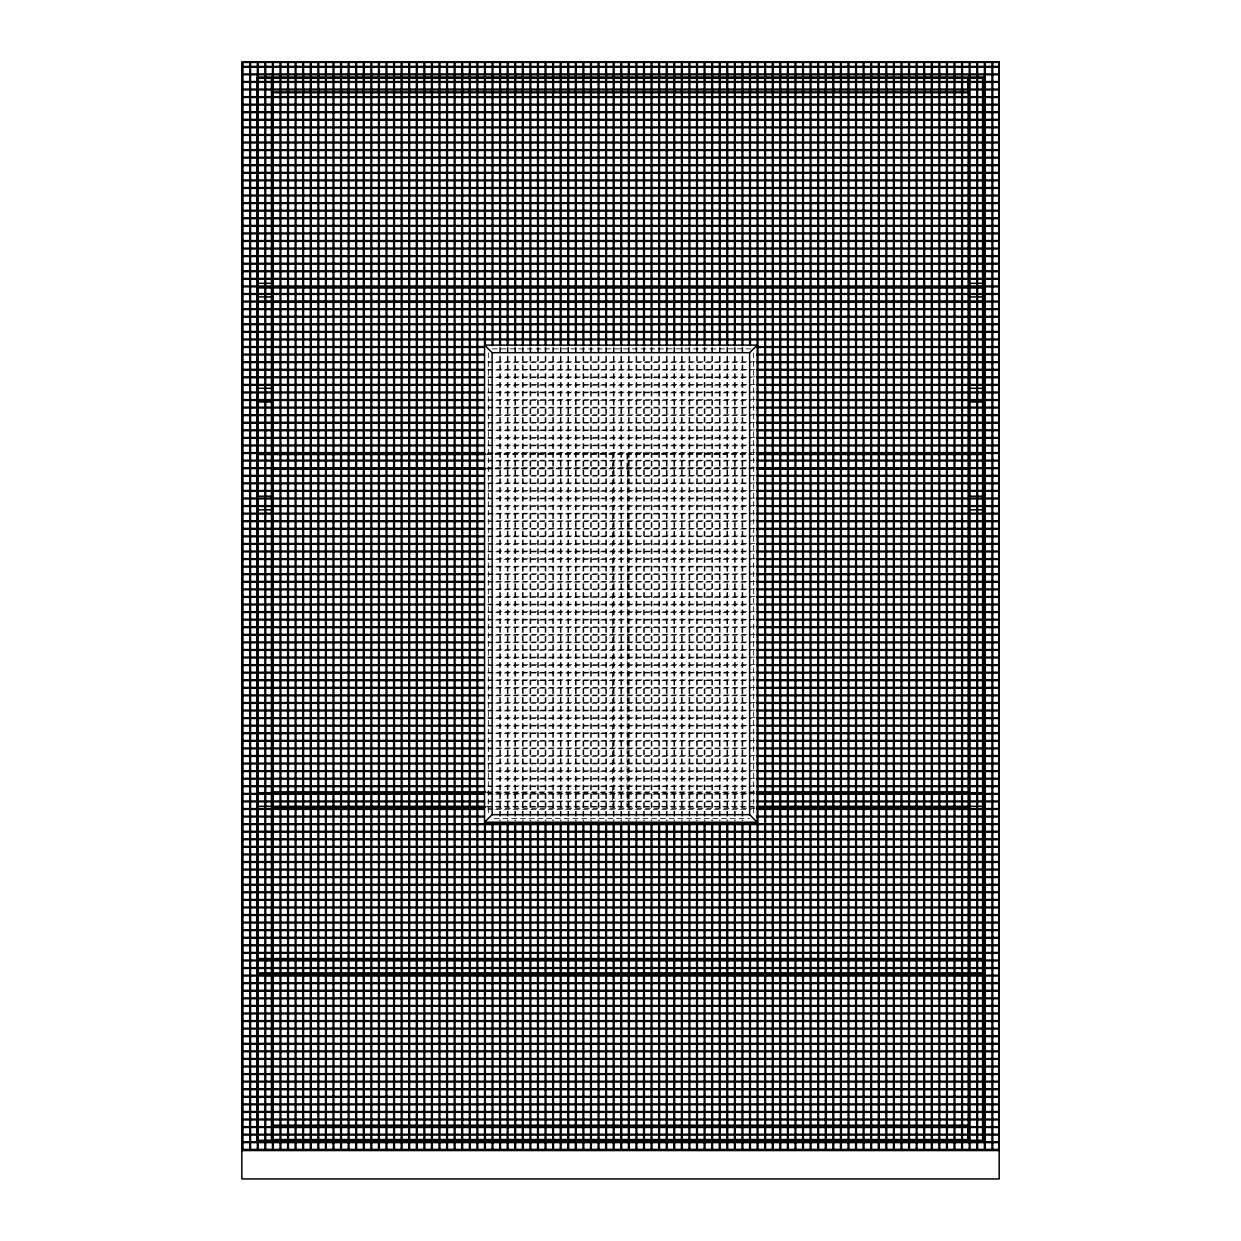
<?xml version="1.0" encoding="UTF-8"?>
<svg xmlns="http://www.w3.org/2000/svg" width="1241" height="1241" viewBox="0 0 1241 1241"><rect width="100%" height="100%" fill="white"/><g stroke="black" fill="none" stroke-linecap="round" stroke-linejoin="round"><path stroke-width="0.75" stroke-dasharray="5 3.75" d="M492.212 348.892L751.472 348.892M487.946 361.767L754.978 361.767M487.946 362.527L493.763 362.527M495.686 362.527L751.115 362.527M487.946 369.353L754.978 369.353M487.946 370.097L493.763 370.097M495.686 370.097L751.115 370.097M487.946 376.923L754.978 376.923M487.946 377.683L493.763 377.683M495.686 377.683L751.115 377.683M487.946 384.493L754.978 384.493M487.946 385.253L493.763 385.253M495.686 385.253L751.115 385.253M487.946 392.063L754.978 392.063M487.946 392.823L493.763 392.823M495.686 392.823L751.115 392.823M487.946 399.649L754.978 399.649M487.946 400.393L493.763 400.393M495.686 400.393L751.115 400.393M487.946 407.219L754.978 407.219M487.946 407.979L493.763 407.979M495.686 407.979L751.115 407.979M487.946 414.789L754.978 414.789M487.946 415.549L493.763 415.549M495.686 415.549L751.115 415.549M487.946 422.359L754.978 422.359M487.946 423.119L493.763 423.119M495.686 423.119L751.115 423.119M487.946 429.929L754.978 429.929M487.946 430.689L493.763 430.689M495.686 430.689L751.115 430.689M487.946 437.515L754.978 437.515M487.946 438.259L493.763 438.259M495.686 438.259L751.115 438.259M487.946 445.085L754.978 445.085M487.946 445.845L493.763 445.845M495.686 445.845L751.115 445.845M487.946 452.655L754.978 452.655M487.946 453.415L493.763 453.415M495.686 453.415L751.115 453.415M487.403 453.772L493.22 453.772M495.159 453.772L751.069 453.772M486.503 454.532L755.831 454.532M487.946 460.225L754.978 460.225M487.946 460.985L493.763 460.985M495.686 460.985L751.115 460.985M487.946 467.795L754.978 467.795M486.503 468.167L755.831 468.167M487.946 468.555L493.763 468.555M495.686 468.555L751.115 468.555M487.403 468.927L493.22 468.927M495.159 468.927L751.069 468.927M487.946 475.381L754.978 475.381M487.946 476.125L493.763 476.125M495.686 476.125L751.115 476.125M487.946 482.951L754.978 482.951M487.946 483.711L493.763 483.711M495.686 483.711L751.115 483.711M487.946 490.521L754.978 490.521M487.946 491.281L493.763 491.281M495.686 491.281L751.115 491.281M487.946 498.091L754.978 498.091M487.946 498.851L493.763 498.851M495.686 498.851L751.115 498.851M487.946 505.676L754.978 505.676M487.946 506.421L493.763 506.421M495.686 506.421L751.115 506.421M487.946 513.247L754.978 513.247M487.946 514.007L493.763 514.007M495.686 514.007L751.115 514.007M487.946 520.817L754.978 520.817M487.946 521.577L493.763 521.577M495.686 521.577L751.115 521.577M487.946 528.387L754.978 528.387M487.946 529.147L493.763 529.147M495.686 529.147L751.115 529.147M487.946 535.957L754.978 535.957M487.946 536.717L493.763 536.717M495.686 536.717L751.115 536.717M487.946 543.542L754.978 543.542M487.946 544.287L493.763 544.287M495.686 544.287L751.115 544.287M487.946 551.113L754.978 551.113M487.946 551.873L493.763 551.873M495.686 551.873L751.115 551.873M487.946 558.683L754.978 558.683M487.946 559.443L493.763 559.443M495.686 559.443L751.115 559.443M487.946 566.253L754.978 566.253M487.946 567.013L493.763 567.013M495.686 567.013L751.115 567.013M487.946 573.823L754.978 573.823M487.946 574.583L493.763 574.583M495.686 574.583L751.115 574.583M487.946 581.409L754.978 581.409M487.946 582.169L493.763 582.169M495.686 582.169L751.115 582.169M487.946 588.979L754.978 588.979M487.946 589.739L493.763 589.739M495.686 589.739L751.115 589.739M487.946 596.549L754.978 596.549M487.946 597.309L493.763 597.309M495.686 597.309L751.115 597.309M487.946 604.119L754.978 604.119M487.946 604.879L493.763 604.879M495.686 604.879L751.115 604.879M487.946 611.704L754.978 611.704M487.946 612.449L493.763 612.449M495.686 612.449L751.115 612.449M487.946 619.275L754.978 619.275M487.946 620.035L493.763 620.035M495.686 620.035L751.115 620.035M487.946 626.845L754.978 626.845M487.946 627.605L493.763 627.605M495.686 627.605L751.115 627.605M487.946 634.415L754.978 634.415M487.946 635.175L493.763 635.175M495.686 635.175L751.115 635.175M487.946 641.985L754.978 641.985M487.946 642.745L493.763 642.745M495.686 642.745L751.115 642.745M487.946 649.57L754.978 649.57M487.946 650.315L493.763 650.315M495.686 650.315L751.115 650.315M487.946 657.141L754.978 657.141M487.946 657.901L493.763 657.901M495.686 657.901L751.115 657.901M487.946 664.711L754.978 664.711M487.946 665.471L493.763 665.471M495.686 665.471L751.115 665.471M487.946 672.281L754.978 672.281M487.946 673.041L493.763 673.041M495.686 673.041L751.115 673.041M487.946 679.866L754.978 679.866M487.946 680.611L493.763 680.611M495.686 680.611L751.115 680.611M487.946 687.436L754.978 687.436M487.946 688.197L493.763 688.197M495.686 688.197L751.115 688.197M487.946 695.007L754.978 695.007M487.946 695.767L493.763 695.767M495.686 695.767L751.115 695.767M487.946 702.577L754.978 702.577M487.946 703.337L493.763 703.337M495.686 703.337L751.115 703.337M487.946 710.147L754.978 710.147M487.946 710.907L493.763 710.907M495.686 710.907L751.115 710.907M487.946 717.732L754.978 717.732M487.946 718.477L493.763 718.477M495.686 718.477L751.115 718.477M487.946 725.302L754.978 725.302M487.946 726.063L493.763 726.063M495.686 726.063L751.115 726.063M487.946 732.873L754.978 732.873M487.946 733.633L493.763 733.633M495.686 733.633L751.115 733.633M487.946 740.443L754.978 740.443M487.946 741.203L493.763 741.203M495.686 741.203L751.115 741.203M487.946 748.013L754.978 748.013M487.946 748.773L493.763 748.773M495.686 748.773L751.115 748.773M487.946 755.598L754.978 755.598M487.946 756.358L493.763 756.358M495.686 756.358L751.115 756.358M487.946 763.168L754.978 763.168M487.946 763.929L493.763 763.929M495.686 763.929L751.115 763.929M487.946 770.739L754.978 770.739M487.946 771.499L493.763 771.499M495.686 771.499L751.115 771.499M487.946 778.309L754.978 778.309M487.946 779.069L493.763 779.069M495.686 779.069L751.115 779.069M487.946 785.894L754.978 785.894M487.946 786.639L493.763 786.639M495.686 786.639L751.115 786.639M487.403 791.929L754.947 791.929M486.503 792.689L755.831 792.689M487.946 793.464L754.978 793.464M487.946 794.224L493.763 794.224M495.686 794.224L751.115 794.224M487.946 801.034L754.978 801.034M487.946 801.795L493.763 801.795M495.686 801.795L751.115 801.795M486.503 806.324L755.831 806.324M487.403 807.084L754.947 807.084M487.946 808.605L754.978 808.605M487.946 809.365L493.763 809.365M495.686 809.365L751.115 809.365M494.151 818.455L749.548 818.455M627.775 468.927L627.015 791.929M753.411 352.832L753.411 814.515M742.816 347.449L742.816 820.549M742.056 347.449L742.056 820.549M735.23 347.449L735.23 820.549M734.486 347.449L734.486 820.549M727.66 347.449L727.66 820.549M726.9 347.449L726.9 820.549M720.09 347.449L720.09 820.549M719.33 347.449L719.33 820.549M712.52 347.449L712.52 820.549M711.76 347.449L711.76 820.549M704.95 347.449L704.95 820.549M704.19 347.449L704.19 820.549M697.364 347.449L697.364 820.549M696.62 347.449L696.62 820.549M689.794 347.449L689.794 820.549M689.034 347.449L689.034 820.549M682.224 347.449L682.224 820.549M681.464 347.449L681.464 820.549M674.654 347.449L674.654 820.549M673.894 347.449L673.894 820.549M667.084 347.449L667.084 820.549M666.324 347.449L666.324 820.549M659.498 347.449L659.498 820.549M658.738 347.449L658.738 820.549M651.928 347.449L651.928 820.549M651.168 347.449L651.168 820.549M644.358 347.449L644.358 820.549M643.598 347.449L643.598 820.549M636.788 347.449L636.788 820.549M636.028 347.449L636.028 820.549M629.203 347.449L629.203 820.549M628.458 347.449L628.458 820.549M627.775 453.772L627.775 807.084M627.015 454.532L627.015 468.167M627.015 792.689L627.015 806.324M621.632 347.449L621.632 820.549M620.872 347.449L620.872 820.549M614.062 347.449L614.062 820.549M613.302 347.449L613.302 820.549M612.62 453.772L612.62 807.084M606.492 347.449L606.492 820.549M605.732 347.449L605.732 820.549M598.922 347.449L598.922 820.549M598.162 347.449L598.162 820.549M591.337 347.449L591.337 820.549M590.592 347.449L590.592 820.549M583.766 347.449L583.766 820.549M583.006 347.449L583.006 820.549M576.196 347.449L576.196 820.549M575.436 347.449L575.436 820.549M568.626 347.449L568.626 820.549M567.866 347.449L567.866 820.549M561.041 347.449L561.041 820.549M560.296 347.449L560.296 820.549M553.47 347.449L553.47 820.549M552.71 347.449L552.71 820.549M545.9 347.449L545.9 820.549M545.14 347.449L545.14 820.549M538.33 347.449L538.33 820.549M537.57 347.449L537.57 820.549M530.76 347.449L530.76 820.549M530 347.449L530 820.549M523.175 347.449L523.175 820.549M522.43 347.449L522.43 820.549M515.604 347.449L515.604 820.549M514.844 347.449L514.844 820.549M508.034 347.449L508.034 820.549M507.274 347.449L507.274 820.549M500.464 347.449L500.464 820.549M499.704 347.449L499.704 820.549M488.349 352.832L488.349 816.438"/><path stroke-width="1.5" d="M749.626 352.692L757.196 345.107L484.548 345.107L492.134 352.692L492.134 814.67L484.548 822.24L757.196 822.24L749.626 814.67L749.626 352.692L492.134 352.692M242.212 62.422L998.788 62.422M242.212 66.409L998.788 66.409M242.212 67.169L998.788 67.169M242.212 73.979L998.788 73.979M242.212 74.739L998.788 74.739M257.058 77.578L983.353 77.578L983.353 1140.324L257.058 1140.324M257.802 78.323L271.438 78.323M272.12 78.323L968.12 78.323M968.957 78.323L982.593 78.323M242.212 81.549L998.788 81.549M242.212 82.309L998.788 82.309M242.212 89.135L998.788 89.135M242.212 89.879L998.788 89.879M272.12 91.958L968.12 91.958M242.212 96.705L998.788 96.705M242.212 97.465L998.788 97.465M242.212 104.275L998.788 104.275M242.212 105.035L998.788 105.035M242.212 111.845L998.788 111.845M242.212 112.605L998.788 112.605M242.212 119.415L998.788 119.415M242.212 120.175L998.788 120.175M242.212 127.001L998.788 127.001M242.212 127.761L998.788 127.761M242.212 134.571L998.788 134.571M242.212 135.331L998.788 135.331M242.212 142.141L998.788 142.141M242.212 142.901L998.788 142.901M242.212 149.711L998.788 149.711M242.212 150.471L998.788 150.471M242.212 157.297L998.788 157.297M242.212 158.041L998.788 158.041M242.212 164.867L998.788 164.867M242.212 165.627L998.788 165.627M242.212 172.437L998.788 172.437M242.212 173.197L998.788 173.197M242.212 180.007L998.788 180.007M242.212 180.767L998.788 180.767M242.212 187.577L998.788 187.577M242.212 188.337L998.788 188.337M242.212 195.163L998.788 195.163M242.212 195.907L998.788 195.907M242.212 202.733L998.788 202.733M242.212 203.493L998.788 203.493M242.212 210.303L998.788 210.303M242.212 211.063L998.788 211.063M242.212 217.873L998.788 217.873M242.212 218.633L998.788 218.633M242.212 225.459L998.788 225.459M242.212 226.203L998.788 226.203M242.212 233.029L998.788 233.029M242.212 233.789L998.788 233.789M242.212 240.599L998.788 240.599M242.212 241.359L998.788 241.359M242.212 248.169L998.788 248.169M242.212 248.929L998.788 248.929M242.212 255.739L998.788 255.739M242.212 256.499L998.788 256.499M242.212 263.325L998.788 263.325M242.212 264.069L998.788 264.069M242.212 270.895L998.788 270.895M242.212 271.655L998.788 271.655M242.212 278.465L998.788 278.465M242.212 279.225L998.788 279.225M257.802 283.305L271.438 283.305M968.957 283.305L982.593 283.305M242.212 286.035L998.788 286.035M242.212 286.795L998.788 286.795M256.98 287.167L983.353 287.167M257.802 287.928L983.275 287.928M242.212 293.605L998.788 293.605M242.212 294.365L998.788 294.365M257.802 296.925L271.438 296.925M968.957 296.925L982.593 296.925M242.212 301.191L998.788 301.191M257.802 301.547L983.275 301.547M242.212 301.951L998.788 301.951M256.98 302.308L983.353 302.308M242.212 308.761L998.788 308.761M242.212 309.521L998.788 309.521M242.212 316.331L998.788 316.331M242.212 317.091L998.788 317.091M242.212 323.901L998.788 323.901M242.212 324.661L998.788 324.661M242.212 331.487L998.788 331.487M242.212 332.231L998.788 332.231M242.212 339.057L998.788 339.057M242.212 339.817L998.788 339.817M242.212 346.627L484.083 346.627M756.917 346.627L998.788 346.627M242.212 347.387L484.083 347.387M756.917 347.387L998.788 347.387M242.212 354.197L484.083 354.197M756.917 354.197L998.788 354.197M242.212 354.957L484.083 354.957M756.917 354.957L998.788 354.957M242.212 361.767L484.083 361.767M756.917 361.767L998.788 361.767M242.212 362.527L484.083 362.527M756.917 362.527L998.788 362.527M242.212 369.353L484.083 369.353M756.917 369.353L998.788 369.353M242.212 370.097L484.083 370.097M756.917 370.097L998.788 370.097M242.212 376.923L484.083 376.923M756.917 376.923L998.788 376.923M242.212 377.683L484.083 377.683M756.917 377.683L998.788 377.683M242.212 384.493L484.083 384.493M756.917 384.493L998.788 384.493M242.212 385.253L484.083 385.253M756.917 385.253L998.788 385.253M257.802 388.309L271.438 388.309M968.957 388.309L982.593 388.309M242.212 392.063L484.083 392.063M756.917 392.063L998.788 392.063M242.212 392.823L484.083 392.823M756.917 392.823L998.788 392.823M242.212 399.649L484.083 399.649M756.917 399.649L998.788 399.649M242.212 400.393L484.083 400.393M756.917 400.393L998.788 400.393M257.802 401.944L271.438 401.944M968.957 401.944L982.593 401.944M242.212 407.219L484.083 407.219M756.917 407.219L998.788 407.219M242.212 407.979L484.083 407.979M756.917 407.979L998.788 407.979M242.212 414.789L484.083 414.789M756.917 414.789L998.788 414.789M242.212 415.549L484.083 415.549M756.917 415.549L998.788 415.549M242.212 422.359L484.083 422.359M756.917 422.359L998.788 422.359M242.212 423.119L484.083 423.119M756.917 423.119L998.788 423.119M242.212 429.929L484.083 429.929M756.917 429.929L998.788 429.929M242.212 430.689L484.083 430.689M756.917 430.689L998.788 430.689M242.212 437.515L484.083 437.515M756.917 437.515L998.788 437.515M242.212 438.259L484.083 438.259M756.917 438.259L998.788 438.259M242.212 445.085L484.083 445.085M756.917 445.085L998.788 445.085M242.212 445.845L484.083 445.845M756.917 445.845L998.788 445.845M242.212 452.655L484.083 452.655M756.917 452.655L998.788 452.655M242.212 453.415L484.083 453.415M756.917 453.415L998.788 453.415M272.198 453.772L485.464 453.772M756.886 453.772L968.197 453.772M257.802 454.532L484.564 454.532M757.77 454.532L983.275 454.532M242.212 460.225L484.083 460.225M756.917 460.225L998.788 460.225M242.212 460.985L484.083 460.985M756.917 460.985L998.788 460.985M242.212 467.795L484.083 467.795M756.917 467.795L998.788 467.795M257.802 468.167L484.564 468.167M757.77 468.167L983.275 468.167M242.212 468.555L484.083 468.555M756.917 468.555L998.788 468.555M272.198 468.927L485.464 468.927M756.886 468.927L968.197 468.927M242.212 475.381L484.083 475.381M756.917 475.381L998.788 475.381M242.212 476.125L484.083 476.125M756.917 476.125L998.788 476.125M242.212 482.951L484.083 482.951M756.917 482.951L998.788 482.951M242.212 483.711L484.083 483.711M756.917 483.711L998.788 483.711M242.212 490.521L484.083 490.521M756.917 490.521L998.788 490.521M242.212 491.281L484.083 491.281M756.917 491.281L998.788 491.281M257.802 496.198L271.438 496.198M968.957 496.198L982.593 496.198M242.212 498.091L484.083 498.091M756.917 498.091L998.788 498.091M242.212 498.851L484.083 498.851M756.917 498.851L998.788 498.851M242.212 505.676L484.083 505.676M756.917 505.676L998.788 505.676M242.212 506.421L484.083 506.421M756.917 506.421L998.788 506.421M257.802 509.818L271.438 509.818M968.957 509.818L982.593 509.818M242.212 513.247L484.083 513.247M756.917 513.247L998.788 513.247M242.212 514.007L484.083 514.007M756.917 514.007L998.788 514.007M242.212 520.817L484.083 520.817M756.917 520.817L998.788 520.817M242.212 521.577L484.083 521.577M756.917 521.577L998.788 521.577M242.212 528.387L484.083 528.387M756.917 528.387L998.788 528.387M242.212 529.147L484.083 529.147M756.917 529.147L998.788 529.147M242.212 535.957L484.083 535.957M756.917 535.957L998.788 535.957M242.212 536.717L484.083 536.717M756.917 536.717L998.788 536.717M242.212 543.542L484.083 543.542M756.917 543.542L998.788 543.542M242.212 544.287L484.083 544.287M756.917 544.287L998.788 544.287M242.212 551.113L484.083 551.113M756.917 551.113L998.788 551.113M242.212 551.873L484.083 551.873M756.917 551.873L998.788 551.873M242.212 558.683L484.083 558.683M756.917 558.683L998.788 558.683M242.212 559.443L484.083 559.443M756.917 559.443L998.788 559.443M242.212 566.253L484.083 566.253M756.917 566.253L998.788 566.253M242.212 567.013L484.083 567.013M756.917 567.013L998.788 567.013M242.212 573.823L484.083 573.823M756.917 573.823L998.788 573.823M242.212 574.583L484.083 574.583M756.917 574.583L998.788 574.583M242.212 581.409L484.083 581.409M756.917 581.409L998.788 581.409M242.212 582.169L484.083 582.169M756.917 582.169L998.788 582.169M242.212 588.979L484.083 588.979M756.917 588.979L998.788 588.979M242.212 589.739L484.083 589.739M756.917 589.739L998.788 589.739M242.212 596.549L484.083 596.549M756.917 596.549L998.788 596.549M242.212 597.309L484.083 597.309M756.917 597.309L998.788 597.309M242.212 604.119L484.083 604.119M756.917 604.119L998.788 604.119M242.212 604.879L484.083 604.879M756.917 604.879L998.788 604.879M242.212 611.704L484.083 611.704M756.917 611.704L998.788 611.704M242.212 612.449L484.083 612.449M756.917 612.449L998.788 612.449M242.212 619.275L484.083 619.275M756.917 619.275L998.788 619.275M242.212 620.035L484.083 620.035M756.917 620.035L998.788 620.035M242.212 626.845L484.083 626.845M756.917 626.845L998.788 626.845M242.212 627.605L484.083 627.605M756.917 627.605L998.788 627.605M242.212 634.415L484.083 634.415M756.917 634.415L998.788 634.415M242.212 635.175L484.083 635.175M756.917 635.175L998.788 635.175M242.212 641.985L484.083 641.985M756.917 641.985L998.788 641.985M242.212 642.745L484.083 642.745M756.917 642.745L998.788 642.745M242.212 649.57L484.083 649.57M756.917 649.57L998.788 649.57M242.212 650.315L484.083 650.315M756.917 650.315L998.788 650.315M242.212 657.141L484.083 657.141M756.917 657.141L998.788 657.141M242.212 657.901L484.083 657.901M756.917 657.901L998.788 657.901M242.212 664.711L484.083 664.711M756.917 664.711L998.788 664.711M242.212 665.471L484.083 665.471M756.917 665.471L998.788 665.471M242.212 672.281L484.083 672.281M756.917 672.281L998.788 672.281M242.212 673.041L484.083 673.041M756.917 673.041L998.788 673.041M242.212 679.866L484.083 679.866M756.917 679.866L998.788 679.866M242.212 680.611L484.083 680.611M756.917 680.611L998.788 680.611M242.212 687.436L484.083 687.436M756.917 687.436L998.788 687.436M242.212 688.197L484.083 688.197M756.917 688.197L998.788 688.197M242.212 695.007L484.083 695.007M756.917 695.007L998.788 695.007M242.212 695.767L484.083 695.767M756.917 695.767L998.788 695.767M242.212 702.577L484.083 702.577M756.917 702.577L998.788 702.577M242.212 703.337L484.083 703.337M756.917 703.337L998.788 703.337M242.212 710.147L484.083 710.147M756.917 710.147L998.788 710.147M242.212 710.907L484.083 710.907M756.917 710.907L998.788 710.907M242.212 717.732L484.083 717.732M756.917 717.732L998.788 717.732M242.212 718.477L484.083 718.477M756.917 718.477L998.788 718.477M242.212 725.302L484.083 725.302M756.917 725.302L998.788 725.302M242.212 726.063L484.083 726.063M756.917 726.063L998.788 726.063M242.212 732.873L484.083 732.873M756.917 732.873L998.788 732.873M242.212 733.633L484.083 733.633M756.917 733.633L998.788 733.633M242.212 740.443L484.083 740.443M756.917 740.443L998.788 740.443M242.212 741.203L484.083 741.203M756.917 741.203L998.788 741.203M242.212 748.013L484.083 748.013M756.917 748.013L998.788 748.013M242.212 748.773L484.083 748.773M756.917 748.773L998.788 748.773M242.212 755.598L484.083 755.598M756.917 755.598L998.788 755.598M242.212 756.358L484.083 756.358M756.917 756.358L998.788 756.358M242.212 763.168L484.083 763.168M756.917 763.168L998.788 763.168M242.212 763.929L484.083 763.929M756.917 763.929L998.788 763.929M242.212 770.739L484.083 770.739M756.917 770.739L998.788 770.739M242.212 771.499L484.083 771.499M756.917 771.499L998.788 771.499M242.212 778.309L484.083 778.309M756.917 778.309L998.788 778.309M242.212 779.069L484.083 779.069M756.917 779.069L998.788 779.069M242.212 785.894L484.083 785.894M756.917 785.894L998.788 785.894M242.212 786.639L484.083 786.639M756.917 786.639L998.788 786.639M272.198 791.929L485.464 791.929M756.886 791.929L968.197 791.929M257.802 792.689L484.564 792.689M757.77 792.689L983.275 792.689M242.212 793.464L484.083 793.464M756.917 793.464L998.788 793.464M242.212 794.224L484.083 794.224M756.917 794.224L998.788 794.224M242.212 801.034L484.083 801.034M756.917 801.034L998.788 801.034M242.212 801.795L484.083 801.795M756.917 801.795L998.788 801.795M257.802 806.324L484.564 806.324M757.77 806.324L983.275 806.324M272.198 807.084L485.464 807.084M756.886 807.084L968.197 807.084M242.212 808.605L484.083 808.605M756.917 808.605L998.788 808.605M242.212 809.365L484.083 809.365M756.917 809.365L998.788 809.365M492.134 814.67L749.626 814.67M242.212 816.175L484.083 816.175M756.917 816.175L998.788 816.175M242.212 816.935L484.083 816.935M756.917 816.935L998.788 816.935M242.212 823.76L998.788 823.76M242.212 824.505L998.788 824.505M242.212 831.33L998.788 831.33M242.212 832.091L998.788 832.091M242.212 838.9L998.788 838.9M242.212 839.661L998.788 839.661M242.212 846.471L998.788 846.471M242.212 847.231L998.788 847.231M242.212 854.056L998.788 854.056M242.212 854.801L998.788 854.801M242.212 861.626L998.788 861.626M242.212 862.386L998.788 862.386M242.212 869.196L998.788 869.196M242.212 869.957L998.788 869.957M242.212 876.767L998.788 876.767M242.212 877.527L998.788 877.527M242.212 884.337L998.788 884.337M242.212 885.097L998.788 885.097M242.212 891.922L998.788 891.922M242.212 892.667L998.788 892.667M242.212 899.492L998.788 899.492M242.212 900.252L998.788 900.252M242.212 907.062L998.788 907.062M242.212 907.823L998.788 907.823M242.212 914.633L998.788 914.633M242.212 915.393L998.788 915.393M242.212 922.203L998.788 922.203M242.212 922.963L998.788 922.963M242.212 929.788L998.788 929.788M242.212 930.533L998.788 930.533M242.212 937.358L998.788 937.358M242.212 938.118L998.788 938.118M242.212 944.928L998.788 944.928M242.212 945.689L998.788 945.689M242.212 952.499L998.788 952.499M242.212 953.259L998.788 953.259M256.98 958.548L983.353 958.548M257.802 959.309L983.275 959.309M242.212 960.084L998.788 960.084M242.212 960.829L998.788 960.829M242.212 967.654L998.788 967.654M242.212 968.414L998.788 968.414M257.802 972.944L983.275 972.944M256.98 973.689L983.353 973.689M242.212 975.224L998.788 975.224M242.212 975.984L998.788 975.984M242.212 982.794L998.788 982.794M242.212 983.555L998.788 983.555M242.212 990.365L998.788 990.365M242.212 991.125L998.788 991.125M242.212 997.95L998.788 997.95M242.212 998.695L998.788 998.695M242.212 1005.52L998.788 1005.52M242.212 1006.28L998.788 1006.28M242.212 1013.09L998.788 1013.09M242.212 1013.85L998.788 1013.85M242.212 1020.66L998.788 1020.66M242.212 1021.421L998.788 1021.421M242.212 1028.231L998.788 1028.231M242.212 1028.991L998.788 1028.991M242.212 1035.816L998.788 1035.816M242.212 1036.576L998.788 1036.576M242.212 1043.386L998.788 1043.386M242.212 1044.146L998.788 1044.146M242.212 1050.956L998.788 1050.956M242.212 1051.716L998.788 1051.716M242.212 1058.526L998.788 1058.526M242.212 1059.287L998.788 1059.287M242.212 1066.112L998.788 1066.112M242.212 1066.857L998.788 1066.857M242.212 1073.682L998.788 1073.682M242.212 1074.442L998.788 1074.442M242.212 1081.252L998.788 1081.252M242.212 1082.012L998.788 1082.012M242.212 1088.822L998.788 1088.822M242.212 1089.582L998.788 1089.582M242.212 1096.392L998.788 1096.392M242.212 1097.153L998.788 1097.153M242.212 1103.978L998.788 1103.978M242.212 1104.723L998.788 1104.723M242.212 1111.548L998.788 1111.548M242.212 1112.308L998.788 1112.308M242.212 1119.118L998.788 1119.118M242.212 1119.878L998.788 1119.878M272.12 1125.928L968.12 1125.928M242.212 1126.688L998.788 1126.688M242.212 1127.448L998.788 1127.448M242.212 1134.274L998.788 1134.274M242.212 1135.019L998.788 1135.019M272.12 1139.548L968.12 1139.548M242.212 1141.844L998.788 1141.844M242.212 1142.604L998.788 1142.604M242.212 1149.414L998.788 1149.414M999.176 1150.174L242.212 1150.174L242.212 62.05M241.824 1150.547L999.176 1150.547M998.788 62.05L998.788 1150.174M992.738 62.422L992.738 1150.174M991.978 62.422L991.978 1150.174M985.168 62.422L985.168 1150.174M984.408 62.422L984.408 1150.174M982.593 77.578L982.593 1140.324M977.582 62.422L977.582 1150.174M976.838 62.422L976.838 1150.174M970.012 62.422L970.012 1150.174M969.252 62.422L969.252 1150.174M968.957 77.578L968.957 1140.324M962.442 62.422L962.442 1150.174M961.682 62.422L961.682 1150.174M954.872 62.422L954.872 1150.174M954.112 62.422L954.112 1150.174M947.302 62.422L947.302 1150.174M946.542 62.422L946.542 1150.174M939.716 62.422L939.716 1150.174M938.956 62.422L938.956 1150.174M932.146 62.422L932.146 1150.174M931.386 62.422L931.386 1150.174M924.576 62.422L924.576 1150.174M923.816 62.422L923.816 1150.174M917.006 62.422L917.006 1150.174M916.246 62.422L916.246 1150.174M909.42 62.422L909.42 1150.174M908.676 62.422L908.676 1150.174M901.85 62.422L901.85 1150.174M901.09 62.422L901.09 1150.174M894.28 62.422L894.28 1150.174M893.52 62.422L893.52 1150.174M886.71 62.422L886.71 1150.174M885.95 62.422L885.95 1150.174M879.14 62.422L879.14 1150.174M878.38 62.422L878.38 1150.174M871.554 62.422L871.554 1150.174M870.81 62.422L870.81 1150.174M863.984 62.422L863.984 1150.174M863.224 62.422L863.224 1150.174M856.414 62.422L856.414 1150.174M855.654 62.422L855.654 1150.174M848.844 62.422L848.844 1150.174M848.084 62.422L848.084 1150.174M841.274 62.422L841.274 1150.174M840.514 62.422L840.514 1150.174M833.688 62.422L833.688 1150.174M832.928 62.422L832.928 1150.174M826.118 62.422L826.118 1150.174M825.358 62.422L825.358 1150.174M818.548 62.422L818.548 1150.174M817.788 62.422L817.788 1150.174M810.978 62.422L810.978 1150.174M810.218 62.422L810.218 1150.174M803.392 62.422L803.392 1150.174M802.648 62.422L802.648 1150.174M795.822 62.422L795.822 1150.174M795.062 62.422L795.062 1150.174M788.252 62.422L788.252 1150.174M787.492 62.422L787.492 1150.174M780.682 62.422L780.682 1150.174M779.922 62.422L779.922 1150.174M773.112 62.422L773.112 1150.174M772.352 62.422L772.352 1150.174M765.526 62.422L765.526 1150.174M764.782 62.422L764.782 1150.174M757.956 62.422L757.956 1150.174M757.196 62.422L757.196 1150.174M750.386 62.422L750.386 345.51M750.386 822.488L750.386 1150.174M749.626 62.422L749.626 345.51M749.626 822.488L749.626 1150.174M742.816 62.422L742.816 345.51M742.816 822.488L742.816 1150.174M742.056 62.422L742.056 345.51M742.056 822.488L742.056 1150.174M735.23 62.422L735.23 345.51M735.23 822.488L735.23 1150.174M734.486 62.422L734.486 345.51M734.486 822.488L734.486 1150.174M727.66 62.422L727.66 345.51M727.66 822.488L727.66 1150.174M726.9 62.422L726.9 345.51M726.9 822.488L726.9 1150.174M720.09 62.422L720.09 345.51M720.09 822.488L720.09 1150.174M719.33 62.422L719.33 345.51M719.33 822.488L719.33 1150.174M712.52 62.422L712.52 345.51M712.52 822.488L712.52 1150.174M711.76 62.422L711.76 345.51M711.76 822.488L711.76 1150.174M704.95 62.422L704.95 345.51M704.95 822.488L704.95 1150.174M704.19 62.422L704.19 345.51M704.19 822.488L704.19 1150.174M697.364 62.422L697.364 345.51M697.364 822.488L697.364 1150.174M696.62 62.422L696.62 345.51M696.62 822.488L696.62 1150.174M689.794 62.422L689.794 345.51M689.794 822.488L689.794 1150.174M689.034 62.422L689.034 345.51M689.034 822.488L689.034 1150.174M682.224 62.422L682.224 345.51M682.224 822.488L682.224 1150.174M681.464 62.422L681.464 345.51M681.464 822.488L681.464 1150.174M674.654 62.422L674.654 345.51M674.654 822.488L674.654 1150.174M673.894 62.422L673.894 345.51M673.894 822.488L673.894 1150.174M667.084 62.422L667.084 345.51M667.084 822.488L667.084 1150.174M666.324 62.422L666.324 345.51M666.324 822.488L666.324 1150.174M659.498 62.422L659.498 345.51M659.498 822.488L659.498 1150.174M658.738 62.422L658.738 345.51M658.738 822.488L658.738 1150.174M651.928 62.422L651.928 345.51M651.928 822.488L651.928 1150.174M651.168 62.422L651.168 345.51M651.168 822.488L651.168 1150.174M644.358 62.422L644.358 345.51M644.358 822.488L644.358 1150.174M643.598 62.422L643.598 345.51M643.598 822.488L643.598 1150.174M636.788 62.422L636.788 345.51M636.788 822.488L636.788 1150.174M636.028 62.422L636.028 345.51M636.028 822.488L636.028 1150.174M629.203 62.422L629.203 345.51M629.203 822.488L629.203 1150.174M628.458 62.422L628.458 345.51M628.458 822.488L628.458 1150.174M621.632 62.422L621.632 345.51M621.632 822.488L621.632 1150.174M620.872 62.422L620.872 345.51M620.872 822.488L620.872 1150.174M614.062 62.422L614.062 345.51M614.062 822.488L614.062 1150.174M613.302 62.422L613.302 345.51M613.302 822.488L613.302 1150.174M606.492 62.422L606.492 345.51M606.492 822.488L606.492 1150.174M605.732 62.422L605.732 345.51M605.732 822.488L605.732 1150.174M598.922 62.422L598.922 345.51M598.922 822.488L598.922 1150.174M598.162 62.422L598.162 345.51M598.162 822.488L598.162 1150.174M591.337 62.422L591.337 345.51M591.337 822.488L591.337 1150.174M590.592 62.422L590.592 345.51M590.592 822.488L590.592 1150.174M583.766 62.422L583.766 345.51M583.766 822.488L583.766 1150.174M583.006 62.422L583.006 345.51M583.006 822.488L583.006 1150.174M576.196 62.422L576.196 345.51M576.196 822.488L576.196 1150.174M575.436 62.422L575.436 345.51M575.436 822.488L575.436 1150.174M568.626 62.422L568.626 345.51M568.626 822.488L568.626 1150.174M567.866 62.422L567.866 345.51M567.866 822.488L567.866 1150.174M561.041 62.422L561.041 345.51M561.041 822.488L561.041 1150.174M560.296 62.422L560.296 345.51M560.296 822.488L560.296 1150.174M553.47 62.422L553.47 345.51M553.47 822.488L553.47 1150.174M552.71 62.422L552.71 345.51M552.71 822.488L552.71 1150.174M545.9 62.422L545.9 345.51M545.9 822.488L545.9 1150.174M545.14 62.422L545.14 345.51M545.14 822.488L545.14 1150.174M538.33 62.422L538.33 345.51M538.33 822.488L538.33 1150.174M537.57 62.422L537.57 345.51M537.57 822.488L537.57 1150.174M530.76 62.422L530.76 345.51M530.76 822.488L530.76 1150.174M530 62.422L530 345.51M530 822.488L530 1150.174M523.175 62.422L523.175 345.51M523.175 822.488L523.175 1150.174M522.43 62.422L522.43 345.51M522.43 822.488L522.43 1150.174M515.604 62.422L515.604 345.51M515.604 822.488L515.604 1150.174M514.844 62.422L514.844 345.51M514.844 822.488L514.844 1150.174M508.034 62.422L508.034 345.51M508.034 822.488L508.034 1150.174M507.274 62.422L507.274 345.51M507.274 822.488L507.274 1150.174M500.464 62.422L500.464 345.51M500.464 822.488L500.464 1150.174M499.704 62.422L499.704 345.51M499.704 822.488L499.704 1150.174M492.894 62.422L492.894 345.51M492.894 822.488L492.894 1150.174M492.134 62.422L492.134 345.51M492.134 822.488L492.134 1150.174M485.309 62.422L485.309 345.51M485.309 822.488L485.309 1150.174M484.548 62.422L484.548 1150.174M477.738 62.422L477.738 1150.174M476.978 62.422L476.978 1150.174M470.168 62.422L470.168 1150.174M469.408 62.422L469.408 1150.174M462.598 62.422L462.598 1150.174M461.838 62.422L461.838 1150.174M455.013 62.422L455.013 1150.174M454.268 62.422L454.268 1150.174M447.443 62.422L447.443 1150.174M446.682 62.422L446.682 1150.174M439.872 62.422L439.872 1150.174M439.112 62.422L439.112 1150.174M432.302 62.422L432.302 1150.174M431.542 62.422L431.542 1150.174M424.732 62.422L424.732 1150.174M423.972 62.422L423.972 1150.174M417.147 62.422L417.147 1150.174M416.402 62.422L416.402 1150.174M409.577 62.422L409.577 1150.174M408.816 62.422L408.816 1150.174M402.006 62.422L402.006 1150.174M401.246 62.422L401.246 1150.174M394.436 62.422L394.436 1150.174M393.676 62.422L393.676 1150.174M386.866 62.422L386.866 1150.174M386.106 62.422L386.106 1150.174M379.281 62.422L379.281 1150.174M378.521 62.422L378.521 1150.174M371.711 62.422L371.711 1150.174M370.95 62.422L370.95 1150.174M364.14 62.422L364.14 1150.174M363.38 62.422L363.38 1150.174M356.57 62.422L356.57 1150.174M355.81 62.422L355.81 1150.174M348.985 62.422L348.985 1150.174M348.24 62.422L348.24 1150.174M341.415 62.422L341.415 1150.174M340.654 62.422L340.654 1150.174M333.845 62.422L333.845 1150.174M333.084 62.422L333.084 1150.174M326.274 62.422L326.274 1150.174M325.514 62.422L325.514 1150.174M318.704 62.422L318.704 1150.174M317.944 62.422L317.944 1150.174M311.119 62.422L311.119 1150.174M310.374 62.422L310.374 1150.174M303.549 62.422L303.549 1150.174M302.788 62.422L302.788 1150.174M295.978 62.422L295.978 1150.174M295.218 62.422L295.218 1150.174M288.408 62.422L288.408 1150.174M287.648 62.422L287.648 1150.174M280.823 62.422L280.823 1150.174M280.078 62.422L280.078 1150.174M273.253 62.422L273.253 1150.174M272.493 62.422L272.493 1150.174M272.198 77.578L272.198 1140.308M272.12 77.578L272.12 92.718L968.12 92.718L968.12 77.562L968.197 1140.324L968.12 1125.168L272.12 1125.168L272.12 1140.308M271.438 77.578L271.438 1140.324M265.683 62.422L265.683 1150.174M264.922 62.422L264.922 1150.174M258.112 62.422L258.112 1150.174M257.802 77.578L257.802 1140.324M257.352 62.422L257.352 1150.174M250.542 62.422L250.542 1150.174M249.782 62.422L249.782 1150.174M242.957 62.422L242.957 1150.174M999.176 62.05L241.824 62.05L241.824 1178.95L999.176 1178.95L999.176 62.05M984.02 77.19L256.98 77.19L256.98 1140.712L984.02 1140.712L984.02 77.19"/></g></svg>
